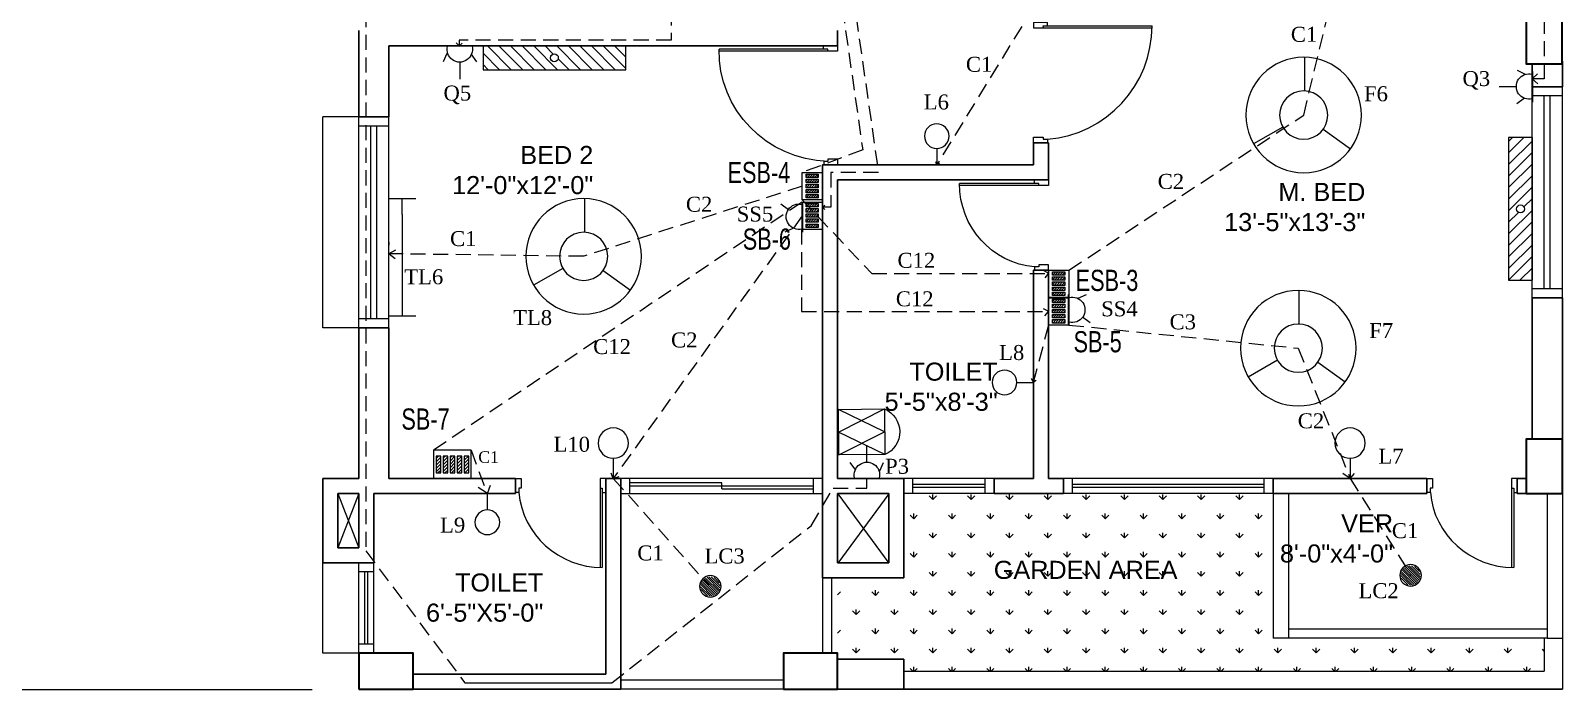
# Model space of a CAD drawing. Header units: inches. Extents: x -2030 to 2685, y 12 to 1110.
# Drawn here: x 2176 to 2685, y 292 to 511 of the extents above; entities that cross this region are included whole.
import ezdxf

# ---------------------------------------------------------------- set-up
doc = ezdxf.new("R2010")
doc.units = ezdxf.units.IN
doc.header["$LTSCALE"] = 20
doc.header["$MEASUREMENT"] = 0
doc.linetypes.add('DASHED', pattern=[0.75, 0.5, -0.25])
doc.linetypes.add('HIDDEN', pattern=[0.375, 0.25, -0.125])
for name, color, linetype, lineweight in [('BOUNDARY', 12, 'Continuous', 30), ('CKT', 10, 'Continuous', 20), ('Conduit', 104, 'HIDDEN', 5), ('E-FITTTINGS', 6, 'Continuous', 20), ('FIX', 32, 'Continuous', 15), ('Has', 175, 'Continuous', 9), ('PLANTS', 84, 'Continuous', 0), ('RAILING', 12, 'Continuous', 0), ('s t column', 1, 'Continuous', 35), ('SUNSADE', 54, 'Continuous', 9), ('TEXT', 7, 'Continuous', 5), ('WALL', 7, 'Continuous', 30), ('WINDOW', 150, 'Continuous', 0)]:
    doc.layers.add(name, color=color, linetype=linetype, lineweight=lineweight)
doc.layers.add('FAN', color=5, linetype='Continuous')
doc.layers.add('HATCH', color=7, linetype='Continuous', lineweight=13, true_color=0x422a0b)
doc.layers.add('TILES2', color=7, linetype='Continuous', lineweight=20, true_color=0xa8a8a8)
doc.styles.add('ARIAL', font='arial.ttf')
doc.styles.get("Standard").update_dxf_attribs({"font": 'times.ttf'})
doc.styles.add('STYLE2', font='swisscl.ttf')
pattern_1 = [(135, (6278.06025, 3447.2137), (-0.55242717, -0.55242717), [])]

# ---------------------------------------------------------------- blocks, each defined once
blk = doc.blocks.new('dhhjj')
at = {"layer": 'FIX'}
for p, q in [((61441.53, -23874.25), (61442.49, -23869.71)), ((61442.49, -23869.71), (61444.31, -23870.1)), ((61444.31, -23870.1), (61443.63, -23873.28)), ((61442.95, -23873.13), (61435.45, -23908.44)), ((61443.63, -23873.28), (61436.13, -23908.59)), ((61442.66, -23874.49), (61441.53, -23874.25)), ((61442.95, -23873.13), (61442.66, -23874.49)), ((61443.63, -23873.28), (61442.95, -23873.13)), ((61479.81, -23877.6), (61479.13, -23880.78)), ((61479.13, -23880.78), (61479.81, -23880.93)), ((61481.62, -23877.99), (61479.81, -23877.6)), ((61480.66, -23882.53), (61481.62, -23877.99)), ((61480.66, -23882.53), (61481.62, -23877.99)), ((61479.81, -23880.93), (61479.52, -23882.29)), ((61479.52, -23882.29), (61480.66, -23882.53))]:
    blk.add_line(p, q, dxfattribs=at)
at = {"layer": 'FIX', "extrusion": (0, 0, -1)}
blk.add_ellipse((61443.32, -23871.35), major_axis=(-6.12, 37.43), ratio=0.996398, start_param=2.024942, end_param=3.514274, dxfattribs=at)
blk = doc.blocks.new('lkjhgf')
at = {"layer": 'FIX'}
for p, q in [((139191.72, -23279.61), (139191.72, -23274.96)), ((139191.72, -23274.96), (139193.57, -23274.96)), ((139193.57, -23274.96), (139193.57, -23278.21)), ((139221.72, -23274.96), (139219.86, -23274.96)), ((139219.86, -23274.96), (139219.86, -23278.21)), ((139221.72, -23279.61), (139221.72, -23274.96)), ((139221.72, -23279.61), (139221.72, -23274.96)), ((139192.88, -23279.61), (139191.72, -23279.61)), ((139192.88, -23278.21), (139192.88, -23304.54)), ((139193.57, -23278.21), (139192.88, -23278.21)), ((139192.88, -23278.21), (139192.88, -23279.61)), ((139193.57, -23278.21), (139193.57, -23304.55)), ((139219.86, -23278.21), (139220.56, -23278.21)), ((139220.56, -23278.21), (139220.56, -23279.61)), ((139220.56, -23279.61), (139221.72, -23279.61))]:
    blk.add_line(p, q, dxfattribs=at)
at = {"layer": 'FIX', "extrusion": (0, 0, -1)}
blk.add_ellipse((139193.57, -23278.21), major_axis=(25.44, 9.57), ratio=0.964016, start_param=0.424801, end_param=1.944264, dxfattribs=at)
blk = doc.blocks.new('nbgvf')
at = {"layer": 'FIX'}
for p, q in [((-14785.87, -6890.97), (-14785.87, -6886.33)), ((-14785.87, -6886.33), (-14784.01, -6886.33)), ((-14785.87, -6890.97), (-14785.87, -6886.33)), ((-14784.01, -6886.33), (-14784.01, -6889.58)), ((-14748.15, -6886.37), (-14748.15, -6889.62)), ((-14746.29, -6886.37), (-14748.15, -6886.37)), ((-14746.29, -6891.01), (-14746.29, -6886.37)), ((-14784.71, -6890.97), (-14785.87, -6890.97)), ((-14784.71, -6889.58), (-14784.71, -6890.97)), ((-14784.01, -6889.58), (-14784.71, -6889.58)), ((-14748.15, -6889.62), (-14748.15, -6925.72)), ((-14748.15, -6889.62), (-14747.45, -6889.62)), ((-14747.45, -6889.62), (-14747.45, -6925.71)), ((-14747.45, -6889.62), (-14747.45, -6891.01)), ((-14747.45, -6891.01), (-14746.29, -6891.01))]:
    blk.add_line(p, q, dxfattribs=at)
blk.add_ellipse((-14747.45, -6887.8), major_axis=(13.8, 35.44), ratio=0.977436, start_param=1.981398, end_param=3.520538, dxfattribs=at)
blk = doc.blocks.new('SB')
at = {"layer": 'CKT', "linetype": 'Continuous', "lineweight": -3}
h = blk.add_hatch(dxfattribs=at)
h.set_pattern_fill('ANSI31', color=8, scale=6.25, angle=450, style=0)
h.set_pattern_definition(pattern_1)
h.paths.add_polyline_path([(-4.02, 7.42), (-5.58, 7.42), (-5.58, 1.84), (-4.02, 1.84)])
h = blk.add_hatch(dxfattribs=at)
h.set_pattern_fill('ANSI31', color=8, scale=6.25, angle=450, style=0)
h.set_pattern_definition(pattern_1)
h.paths.add_polyline_path([(-1.68, 7.42), (-3.24, 7.42), (-3.24, 1.84), (-1.68, 1.84)])
h = blk.add_hatch(dxfattribs=at)
h.set_pattern_fill('ANSI31', color=8, scale=6.25, angle=450, style=0)
h.set_pattern_definition(pattern_1)
h.paths.add_polyline_path([(3.01, 7.42), (1.45, 7.42), (1.45, 1.84), (3.01, 1.84)])
h = blk.add_hatch(dxfattribs=at)
h.set_pattern_fill('ANSI31', color=8, scale=6.25, angle=450, style=0)
h.set_pattern_definition(pattern_1)
h.paths.add_polyline_path([(5.35, 7.42), (3.79, 7.42), (3.79, 1.84), (5.35, 1.84)])
at = {"layer": 'E-FITTTINGS', "linetype": 'Continuous'}
h = blk.add_hatch(dxfattribs=at)
h.set_pattern_fill('ANSI31', color=256, scale=6.25, angle=450, style=0)
h.set_pattern_definition(pattern_1)
h.paths.add_polyline_path([(0.67, 7.42), (-0.9, 7.42), (-0.9, 1.84), (0.67, 1.84)])
for p, q in [((-6.25, 9.38), (6.25, 9.38)), ((-6.25, 0), (-6.25, 9.38)), ((-5.58, 7.42), (-4.02, 7.42)), ((-5.58, 1.84), (-5.58, 7.42)), ((-4.02, 7.42), (-4.02, 1.84)), ((-3.24, 7.42), (-1.68, 7.42)), ((-3.24, 1.84), (-3.24, 7.42)), ((-1.68, 7.42), (-1.68, 1.84)), ((-0.9, 7.42), (0.67, 7.42)), ((-0.9, 1.84), (-0.9, 7.42)), ((0.67, 7.42), (0.67, 1.84)), ((1.45, 7.42), (3.01, 7.42)), ((1.45, 1.84), (1.45, 7.42)), ((3.01, 7.42), (3.01, 1.84)), ((3.79, 7.42), (5.35, 7.42)), ((3.79, 1.84), (3.79, 7.42)), ((5.35, 7.42), (5.35, 1.84)), ((6.25, 9.38), (6.25, 0)), ((6.25, 0), (-6.25, 0)), ((-4.02, 1.84), (-5.58, 1.84)), ((-1.68, 1.84), (-3.24, 1.84)), ((0.67, 1.84), (-0.9, 1.84)), ((3.01, 1.84), (1.45, 1.84)), ((5.35, 1.84), (3.79, 1.84))]:
    blk.add_line(p, q, dxfattribs=at)
blk = doc.blocks.new('etl')
at = {"linetype": 'Continuous'}
h = blk.add_hatch(dxfattribs=at)
h.set_pattern_fill('ANSI31', color=256, scale=22, style=0)
h.set_pattern_definition([(45, (-25082.984, -11591.9777), (-1.94454365, 1.94454365), [])])
h.paths.add_polyline_path([(-4, -24), (4, -24), (4, 24), (-4, 24)])
h.paths.add_polyline_path([(1.33, 0, -1), (-1.33, 0, -1)], flags=16)
blk.add_lwpolyline([(4, 24), (-4, 24), (-4, -24), (4, -24)], close=True, dxfattribs=at)
blk.add_circle((0, 0), 1.33, dxfattribs=at)
blk = doc.blocks.new('WL')
at = {"linetype": 'Continuous'}
for p, q in [((0, 6.7), (0, 0)), ((-1.15, 0), (1.15, 0))]:
    blk.add_line(p, q, dxfattribs=at)
blk.add_circle((0, 11.74), 5.04, dxfattribs=at)
blk = doc.blocks.new('CFL')
blk.add_line((0, 0), (-5.34, 0))
at = {"layer": 'FAN'}
for p, q in [((-5.34, 4.49), (-5.34, -4.49)), ((0, 0), (33.67, 0)), ((33.67, 4.49), (33.67, -4.49))]:
    blk.add_line(p, q, dxfattribs=at)
blk = doc.blocks.new('Fan')
at = {"layer": 'FAN'}
for p, q in [((-0.34, 7.99), (-0.34, 19.18)), ((-6.5, -4.67), (-15.58, -11.19)), ((6.93, -4), (16.62, -9.59))]:
    blk.add_line(p, q, dxfattribs=at)
for radius in [19.18, 8]:
    blk.add_circle((0, 0), radius, dxfattribs=at)
blk = doc.blocks.new('Power_ckt_ac')
at = {"layer": 'E-FITTTINGS'}
blk.add_line((0.04, -5.44), (0.04, -11.13), dxfattribs=at)
for points in [[(-5.05, 0), (5.05, 0)], [(-5.56, -5.3), (-3.69, -2.73)], [(5.49, -5.2), (4.25, -2.5)]]:
    blk.add_lwpolyline(points, dxfattribs=at)
blk.add_arc((0.12, -1.25), 4.21, 165.4416, 14.5584, dxfattribs=at)
blk = doc.blocks.new('Sb_')
at = {"layer": 'E-FITTTINGS', "linetype": 'Continuous', "lineweight": -3, "xscale": -0.7259999999951106, "yscale": 0.7259999999660067, "zscale": 0.7260000000000001, "rotation": 90}
blk.add_blockref('SB', (6.81, 4.54), dxfattribs=at)
blk = doc.blocks.new('Ceil_bulb')
at = {"layer": 'E-FITTTINGS', "linetype": 'Continuous'}
h = blk.add_hatch(dxfattribs=at)
h.set_pattern_fill('ANSI31', color=256, scale=4.269275, style=0)
h.set_pattern_definition([(45, (-6523.17567, 3184.71567), (-0.37735419, 0.37735419), [])])
h.paths.add_polyline_path([(3.54, 0.07, 1), (-2.92, 0.07, 1)])
blk.add_circle((0.3, 0.11), 3.58, dxfattribs=at)
blk = doc.blocks.new('2pin_socket')
at = {"layer": 'E-FITTTINGS'}
for points in [[(-5.8, 8.91), (-3.1, 7.67)], [(0, -1.09), (0, 9)], [(-7.21, -0.42), (-4.64, 1.45)]]:
    blk.add_lwpolyline(points, dxfattribs=at)
blk.add_arc((-1.25, 3.88), 4.21, 75.4416, 284.5584, dxfattribs=at)
blk = doc.blocks.new('geyser')
at = {"layer": 'E-FITTTINGS'}
for p, q in [((0, 15.29), (0, 0)), ((15.15, 15.29), (0, 15.29)), ((0, 0), (7.58, 15.29)), ((0, 15.29), (7.58, 0)), ((7.58, 15.29), (15.15, 0)), ((7.58, 0), (15.15, 15.29)), ((15.15, 0), (15.15, 15.29)), ((0, 0), (15.15, 0))]:
    blk.add_line(p, q, dxfattribs=at)
blk.add_arc((7.57, 12.09), 8.22, 22.8789, 157.0723, dxfattribs=at)

msp = doc.modelspace()

# ---------------------------------------------------------------- hatches: boundary and pattern name
at = {"layer": 'PLANTS', "linetype": 'Continuous', "lineweight": 9, "ltscale": 3}
h = msp.add_hatch(dxfattribs=at)
h.set_pattern_fill('GRASS', color=256, scale=9, style=0)
h.set_pattern_definition([(90, (109237.797, 20058.232), (6.36396103, 6.36396103), [1.6875, -11.0404221]), (135, (109237.797, 20058.232), (6.363961, 6.363961), [1.6875, -7.3125]), (45, (109237.797, 20058.232), (6.363961, -6.363961), [1.6875, -7.3125])])
h.paths.add_polyline_path([(2459.36, 298.41), (2459.36, 302.41), (2444.36, 302.41), (2444.36, 329.36), (2466.36, 329.36), (2466.36, 357.41), (2589.04, 357.41), (2589.04, 309.41), (2679.04, 309.41), (2679.04, 298.41)])

# ---------------------------------------------------------------- linework, layer by layer
at = {"layer": 'BOUNDARY', "lineweight": 20}
for p, q in [((2589.04, 357.41), (2589.04, 309.41)), ((2589.04, 357.41), (2589.04, 309.41)), ((2594.04, 357.41), (2594.04, 309.41)), ((2594.04, 357.41), (2594.04, 309.41)), ((2680.04, 357.41), (2680.04, 309.41)), ((2680.04, 357.41), (2680.04, 309.41)), ((2685.04, 357.41), (2685.04, 309.41)), ((2685.04, 357.41), (2685.04, 309.41)), ((2680.04, 312.41), (2594.04, 312.41)), ((2680.04, 312.41), (2594.04, 312.41)), ((2594.04, 309.41), (2589.04, 309.41)), ((2594.04, 309.41), (2589.04, 309.41)), ((2680.04, 309.41), (2594.04, 309.41)), ((2680.04, 309.41), (2594.04, 309.41)), ((2680.04, 309.41), (2685.04, 309.41)), ((2680.04, 309.41), (2685.04, 309.41)), ((2426.36, 295.41), (2372.38, 295.41)), ((2426.36, 295.41), (2372.38, 295.41)), ((2426.36, 292.41), (2372.38, 292.41)), ((2426.36, 292.41), (2372.38, 292.41))]:
    msp.add_line(p, q, dxfattribs=at)
at = {"layer": 'Conduit'}
for p, q in [((2389.14, 645.35), (2389.14, 507.95)), ((2287.66, 637.23), (2287.66, 338.41)), ((2433.61, 634.62), (2457.9, 463.98)), ((2509.43, 518.92), (2477.29, 466.53)), ((2679.01, 522.59), (2679.01, 495.09)), ((2318.73, 506.09), (2317.67, 507.01)), ((2318.69, 506.06), (2319.69, 506.99)), ((2389.14, 507.95), (2318.72, 507.95)), ((2318.72, 507.95), (2318.72, 506.1)), ((2675.02, 495.13), (2676.78, 496.71)), ((2678.99, 495.13), (2675.02, 495.13)), ((2675.04, 495.13), (2676.93, 493.44)), ((2457.9, 463.98), (2442.15, 463.98)), ((2442.15, 463.98), (2442.15, 452.45)), ((2477.3, 466.53), (2476.97, 467.52)), ((2477.29, 466.53), (2478.24, 467.05)), ((2478.23, 466.53), (2478.23, 466.53)), ((2295.38, 439.91), (2295.38, 454.58)), ((2432.56, 454.18), (2310.13, 371.78)), ((2439.38, 452.44), (2440.1, 453.18)), ((2675.04, 457.41), (2675.04, 457.41)), ((2432.61, 449.59), (2369.88, 362.41)), ((2442.15, 452.45), (2439.34, 452.45)), ((2439.38, 452.44), (2440.1, 451.75)), ((2675.04, 435.64), (2675.04, 451.61)), ((2432.39, 445.05), (2432.39, 417.88)), ((2295.38, 440.85), (2295.38, 439.91)), ((2509.38, 424.06), (2509.38, 424.06)), ((2509.38, 424.02), (2509.38, 382)), ((2432.39, 417.88), (2514.3, 417.88)), ((2514.33, 417.92), (2512.77, 418.77)), ((2514.33, 417.89), (2513.04, 416.46)), ((2514.38, 413.35), (2509.34, 394.29)), ((2521.18, 413.35), (2597.35, 405.67)), ((2597.35, 405.67), (2614.54, 362.41)), ((2509.38, 394.46), (2508.72, 395.57)), ((2509.38, 394.46), (2510.35, 395.06)), ((2322.63, 371.78), (2328.05, 357.41)), ((2369.88, 362.41), (2369.19, 364.12)), ((2369.88, 362.41), (2371.85, 363.06)), ((2369.88, 362.41), (2401.61, 326.96)), ((2454.12, 359.21), (2454.12, 362.41)), ((2614.54, 362.41), (2612.14, 364.09)), ((2614.54, 362.41), (2616.01, 364.09)), ((2614.54, 362.41), (2634.79, 330.31)), ((2328.05, 357.41), (2324.99, 359.37)), ((2328.05, 357.41), (2329.08, 360.19)), ((2435.56, 346.71), (2442.87, 359.21)), ((2442.87, 359.21), (2454.12, 359.21)), ((2369.42, 294.59), (2435.56, 346.71)), ((2318.77, 344.97), (2318.77, 344.97)), ((2287.66, 338.41), (2320.56, 294.59))]:
    msp.add_line(p, q, dxfattribs=at)
at = {"layer": 'Conduit', "color": 1}
for p, q in [((2431.11, 622.5), (2452.7, 471.53)), ((2599.14, 483.07), (2608.25, 520.86)), ((2521.19, 431.53), (2599.14, 483.07)), ((2452.7, 471.53), (2432.55, 463.97)), ((2432.55, 459.43), (2360.04, 436.17)), ((2432.58, 454.95), (2455.68, 430.48)), ((2295.41, 437.08), (2297.68, 438.28)), ((2360.04, 436.17), (2295.41, 437.01)), ((2295.41, 436.94), (2297.41, 435.41)), ((2455.68, 430.48), (2514.43, 430.48)), ((2514.32, 430.52), (2512.76, 431.43)), ((2514.38, 430.52), (2513.19, 429.06))]:
    msp.add_line(p, q, dxfattribs=at)
at = {"layer": 'E-FITTTINGS'}
for p, q in [((2369.88, 362.41), (2368.73, 362.52)), ((2320.56, 294.59), (2369.42, 294.59))]:
    msp.add_line(p, q, dxfattribs=at)
at = {"layer": 'HATCH', "lineweight": 9, "ltscale": 3}
msp.add_line((2514.38, 431.53), (2514.38, 362.41), dxfattribs=at)
msp.add_line((2514.38, 431.53), (2514.38, 362.41), dxfattribs=at)
at = {"layer": 'RAILING', "linetype": 'ByBlock', "lineweight": 20}
for p, q in [((2439.36, 329.36), (2439.36, 304.41)), ((2442.36, 329.36), (2442.36, 304.41))]:
    msp.add_line(p, q, dxfattribs=at)
at = {"layer": 's t column'}
for points in [[(2685.01, 500.1), (2685.01, 521.1), (2673.01, 521.1), (2673.01, 500.1)], [(2685.01, 500.1), (2685.01, 521.1), (2673.01, 521.1), (2673.01, 500.1)], [(2685.04, 357.41), (2685.04, 375.41), (2673.04, 375.41), (2673.04, 357.41)], [(2685.04, 357.41), (2685.04, 375.41), (2673.04, 375.41), (2673.04, 357.41)], [(2285.38, 292.41), (2303.38, 292.41), (2303.38, 304.41), (2285.38, 304.41)], [(2285.38, 292.41), (2303.38, 292.41), (2303.38, 304.41), (2285.38, 304.41)], [(2426.36, 292.41), (2444.36, 292.41), (2444.36, 304.41), (2426.36, 304.41)], [(2426.36, 292.41), (2444.36, 292.41), (2444.36, 304.41), (2426.36, 304.41)]]:
    msp.add_lwpolyline(points, close=True, dxfattribs=at)
at = {"layer": 'SUNSADE', "ltscale": 3}
for p, q in [((2273.38, 412.41), (2273.38, 482.52)), ((2285.38, 482.52), (2273.38, 482.52)), ((2273.38, 412.41), (2273.38, 482.52)), ((2285.38, 482.52), (2273.38, 482.52)), ((2285.38, 412.41), (2273.38, 412.41)), ((2285.38, 412.41), (2273.38, 412.41)), ((2273.38, 304.42), (2273.38, 334.42)), ((2285.38, 334.41), (2273.38, 334.42)), ((2273.38, 304.42), (2273.38, 334.42)), ((2285.38, 304.41), (2273.38, 304.42)), ((2285.38, 304.41), (2273.38, 304.42))]:
    msp.add_line(p, q, dxfattribs=at)
at = {"layer": 'TEXT'}
for p, q in [((2084.82, 292.38), (2269.92, 292.38)), ((2685.04, 292.41), (2285.38, 292.41))]:
    msp.add_line(p, q, dxfattribs=at)
at = {"layer": 'TILES2', "color": 0, "lineweight": 18, "ltscale": 0.5}
for p, q in [((2278.38, 357.41), (2285.38, 339.42)), ((2285.38, 357.41), (2278.38, 339.42)), ((2444.4, 357.35), (2461.4, 334.3)), ((2461.4, 357.35), (2444.4, 334.3)), ((2444.4, 357.35), (2461.4, 334.3)), ((2461.4, 357.35), (2444.4, 334.3))]:
    msp.add_line(p, q, dxfattribs=at)
at = {"layer": 'WALL'}
for p, q in [((2285.38, 482.52), (2285.38, 511.1)), ((2285.38, 482.52), (2285.38, 511.1)), ((2444.36, 511.1), (2444.36, 506.1)), ((2444.36, 511.1), (2444.36, 506.1)), ((2295.38, 482.52), (2295.39, 506.1)), ((2295.38, 482.52), (2295.39, 506.1)), ((2444.36, 506.1), (2295.39, 506.1)), ((2444.36, 506.1), (2295.39, 506.1)), ((2675.04, 492.41), (2675.04, 499.94)), ((2675.04, 492.41), (2675.04, 499.94)), ((2685.04, 492.42), (2685.04, 500.94)), ((2685.04, 492.42), (2685.04, 500.94)), ((2685.04, 492.42), (2675.04, 492.42)), ((2685.04, 492.42), (2675.04, 492.42)), ((2285.38, 482.52), (2295.38, 482.52)), ((2285.38, 482.52), (2295.38, 482.52)), ((2514.39, 473.86), (2509.38, 473.86)), ((2509.38, 466.53), (2509.38, 473.86)), ((2514.39, 473.86), (2509.38, 473.86)), ((2509.38, 466.53), (2509.38, 473.86)), ((2514.38, 461.53), (2514.39, 473.85)), ((2514.38, 461.53), (2514.39, 473.85)), ((2509.38, 466.53), (2439.36, 466.53)), ((2439.36, 357.41), (2439.36, 466.53)), ((2509.38, 466.53), (2439.36, 466.53)), ((2439.36, 357.41), (2439.36, 466.53)), ((2444.37, 362.41), (2444.38, 461.53)), ((2444.37, 362.41), (2444.38, 461.53)), ((2514.37, 461.53), (2444.38, 461.53)), ((2514.37, 461.53), (2444.38, 461.53)), ((2514.38, 431.53), (2509.38, 431.53)), ((2509.38, 431.53), (2509.38, 362.41)), ((2514.38, 431.53), (2509.38, 431.53)), ((2509.38, 431.53), (2509.38, 362.41)), ((2514.38, 362.41), (2514.38, 431.53)), ((2514.38, 362.41), (2514.38, 431.53)), ((2675.04, 375.41), (2675.04, 422.41)), ((2685.04, 422.41), (2675.04, 422.41)), ((2675.04, 375.41), (2675.04, 422.41)), ((2685.04, 422.41), (2675.04, 422.41)), ((2685.04, 375.41), (2685.04, 422.41)), ((2685.04, 375.41), (2685.04, 422.41)), ((2295.38, 412.41), (2285.38, 412.41)), ((2285.38, 412.41), (2285.38, 362.41)), ((2295.38, 412.41), (2285.38, 412.41)), ((2285.38, 412.41), (2285.38, 362.41)), ((2295.38, 362.41), (2295.38, 412.41)), ((2295.38, 362.41), (2295.38, 412.41)), ((2285.38, 362.41), (2273.38, 362.41)), ((2285.38, 362.41), (2273.38, 362.41)), ((2273.38, 362.41), (2273.38, 334.41)), ((2337.38, 362.41), (2295.38, 362.41)), ((2337.38, 362.41), (2295.38, 362.41)), ((2337.38, 357.41), (2337.38, 362.41)), ((2337.38, 357.41), (2337.38, 362.41)), ((2367.38, 297.41), (2367.38, 362.41)), ((2372.38, 362.41), (2367.38, 362.41)), ((2367.38, 297.41), (2367.38, 362.41)), ((2372.38, 362.41), (2367.38, 362.41)), ((2372.38, 292.41), (2372.38, 362.41)), ((2372.38, 292.41), (2372.38, 362.41)), ((2466.38, 362.41), (2444.37, 362.41)), ((2466.38, 362.41), (2444.37, 362.41)), ((2466.36, 329.36), (2466.36, 362.41)), ((2466.36, 329.36), (2466.36, 362.41)), ((2466.38, 362.41), (2466.38, 362.41)), ((2466.38, 362.41), (2466.38, 362.41)), ((2509.38, 362.41), (2496.38, 362.41)), ((2496.38, 357.41), (2496.38, 362.41)), ((2509.38, 362.41), (2496.38, 362.41)), ((2496.38, 357.41), (2496.38, 362.41)), ((2519.38, 362.41), (2514.38, 362.41)), ((2519.38, 362.41), (2514.38, 362.41)), ((2519.38, 357.41), (2519.38, 362.41)), ((2519.38, 357.41), (2519.38, 362.41)), ((2640.04, 362.41), (2589.04, 362.41)), ((2589.04, 357.41), (2589.04, 362.41)), ((2640.04, 362.41), (2589.04, 362.41)), ((2589.04, 357.41), (2589.04, 362.41)), ((2640.04, 357.41), (2640.04, 362.41)), ((2640.04, 357.41), (2640.04, 362.41)), ((2673.04, 362.41), (2670.04, 362.41)), ((2670.04, 357.41), (2670.04, 362.41)), ((2673.04, 362.41), (2670.04, 362.41)), ((2670.04, 357.41), (2670.04, 362.41)), ((2285.38, 357.41), (2278.38, 357.41)), ((2285.38, 357.41), (2278.38, 357.41)), ((2278.38, 357.41), (2278.38, 339.42)), ((2285.38, 357.41), (2285.38, 341.98)), ((2285.38, 357.41), (2285.38, 341.98)), ((2285.38, 357.41), (2285.38, 339.42)), ((2337.38, 357.41), (2290.38, 357.41)), ((2337.38, 357.41), (2290.38, 357.41)), ((2290.38, 357.41), (2290.38, 334.41)), ((2290.38, 357.41), (2290.38, 334.41)), ((2367.38, 357.41), (2367.38, 357.41)), ((2367.38, 357.41), (2367.38, 357.41)), ((2439.36, 329.36), (2439.36, 357.41)), ((2439.36, 329.36), (2439.36, 357.41)), ((2461.38, 357.41), (2444.36, 357.41)), ((2444.36, 334.36), (2444.36, 357.41)), ((2461.38, 357.41), (2444.36, 357.41)), ((2444.36, 334.36), (2444.36, 357.41)), ((2461.36, 334.36), (2461.36, 357.41)), ((2461.36, 334.36), (2461.36, 357.41)), ((2519.38, 357.41), (2496.38, 357.41)), ((2519.38, 357.41), (2496.38, 357.41)), ((2640.04, 357.41), (2589.04, 357.41)), ((2640.04, 357.41), (2589.04, 357.41)), ((2675.04, 357.41), (2670.04, 357.41)), ((2675.04, 357.41), (2670.04, 357.41)), ((2285.38, 339.42), (2278.38, 339.42)), ((2290.38, 334.41), (2273.38, 334.42)), ((2290.38, 334.41), (2285.38, 334.41)), ((2461.38, 334.36), (2444.36, 334.36)), ((2461.38, 334.36), (2444.36, 334.36)), ((2466.36, 329.36), (2439.36, 329.36)), ((2466.36, 329.36), (2439.36, 329.36)), ((2466.36, 302.41), (2444.36, 302.41)), ((2466.36, 302.41), (2444.36, 302.41)), ((2466.36, 292.41), (2466.36, 302.41)), ((2466.36, 292.41), (2466.36, 302.41)), ((2367.38, 297.41), (2303.38, 297.41)), ((2367.38, 297.41), (2303.38, 297.41)), ((2372.38, 292.41), (2300.38, 292.41)), ((2466.36, 292.41), (2444.36, 292.41)), ((2466.36, 292.41), (2444.36, 292.41))]:
    msp.add_line(p, q, dxfattribs=at)
at = {"layer": 'WALL', "lineweight": 20}
for p, q in [((2679.04, 309.41), (2679.04, 298.41)), ((2679.04, 309.41), (2679.04, 298.41)), ((2685.04, 309.41), (2685.04, 292.41)), ((2685.04, 309.41), (2685.04, 292.41)), ((2325.38, 297.41), (2325.38, 297.41)), ((2325.38, 297.41), (2325.38, 297.41)), ((2466.36, 298.41), (2679.04, 298.41)), ((2466.36, 298.41), (2679.04, 298.41)), ((2466.36, 292.41), (2685.04, 292.41)), ((2466.36, 292.41), (2685.04, 292.41))]:
    msp.add_line(p, q, dxfattribs=at)
at = {"layer": 'WINDOW', "lineweight": 13}
for p, q in [((2675.04, 422.41), (2675.04, 492.41)), ((2675.04, 422.41), (2675.04, 492.41)), ((2685.04, 489.42), (2675.04, 489.42)), ((2685.04, 489.42), (2675.04, 489.42)), ((2679.04, 425.41), (2679.04, 489.42)), ((2679.04, 425.41), (2679.04, 489.42)), ((2681.04, 425.41), (2681.04, 489.42)), ((2681.04, 425.41), (2681.04, 489.42)), ((2685.04, 422.41), (2685.04, 492.41)), ((2685.04, 422.41), (2685.04, 492.41)), ((2285.38, 412.41), (2285.38, 482.52)), ((2285.38, 412.41), (2285.38, 482.52)), ((2285.38, 479.52), (2295.39, 479.52)), ((2285.38, 479.52), (2295.39, 479.52)), ((2289.38, 415.41), (2289.38, 479.52)), ((2289.38, 415.41), (2289.38, 479.52)), ((2291.38, 415.41), (2291.38, 479.52)), ((2291.38, 415.41), (2291.38, 479.52)), ((2295.38, 412.41), (2295.38, 482.52)), ((2295.38, 412.41), (2295.38, 482.52)), ((2685.04, 425.41), (2675.04, 425.41)), ((2685.04, 425.41), (2675.04, 425.41)), ((2295.38, 415.41), (2285.38, 415.41)), ((2295.38, 415.41), (2285.38, 415.41)), ((2589.04, 362.41), (2519.38, 362.41)), ((2589.04, 362.41), (2519.38, 362.41)), ((2522.38, 357.41), (2522.38, 362.41)), ((2522.38, 357.41), (2522.38, 362.41)), ((2586.04, 357.41), (2586.04, 362.41)), ((2586.04, 357.41), (2586.04, 362.41)), ((2589.04, 357.41), (2519.38, 357.41)), ((2589.04, 357.41), (2519.38, 357.41)), ((2586.04, 360.41), (2522.38, 360.41)), ((2586.04, 360.41), (2522.38, 360.41)), ((2586.04, 359.41), (2522.38, 359.41)), ((2586.04, 359.41), (2522.38, 359.41)), ((2285.38, 304.41), (2285.38, 334.41)), ((2285.38, 304.41), (2285.38, 334.41)), ((2290.38, 331.41), (2285.38, 331.41)), ((2290.38, 331.41), (2285.38, 331.41)), ((2287.38, 307.41), (2287.38, 331.41)), ((2287.38, 307.41), (2287.38, 331.41)), ((2288.38, 307.41), (2288.38, 331.41)), ((2288.38, 307.41), (2288.38, 331.41)), ((2290.38, 304.41), (2290.38, 334.41)), ((2290.38, 304.41), (2290.38, 334.41)), ((2290.38, 307.41), (2285.38, 307.41)), ((2290.38, 307.41), (2285.38, 307.41))]:
    msp.add_line(p, q, dxfattribs=at)
at = {"layer": 'WINDOW', "lineweight": 20}
for p, q in [((2439.37, 362.41), (2372.38, 362.41)), ((2439.37, 362.41), (2372.38, 362.41)), ((2375.38, 357.41), (2375.38, 362.41)), ((2375.38, 357.41), (2375.38, 362.41)), ((2436.37, 357.41), (2436.37, 362.41)), ((2436.37, 357.41), (2436.37, 362.41)), ((2496.38, 362.41), (2466.38, 362.41)), ((2496.38, 362.41), (2466.38, 362.41)), ((2469.38, 357.41), (2469.38, 362.41)), ((2469.38, 357.41), (2469.38, 362.41)), ((2493.38, 357.41), (2493.38, 362.41)), ((2493.38, 357.41), (2493.38, 362.41)), ((2372.38, 357.41), (2439.37, 357.41)), ((2372.38, 357.41), (2439.37, 357.41)), ((2405.87, 360.93), (2375.38, 360.91)), ((2405.87, 360.93), (2375.38, 360.91)), ((2375.38, 359.91), (2436.37, 359.91)), ((2375.38, 359.91), (2436.37, 359.91)), ((2405.87, 358.92), (2405.87, 360.93)), ((2405.87, 358.92), (2405.87, 360.93)), ((2405.87, 358.92), (2436.37, 358.91)), ((2405.87, 358.92), (2436.37, 358.91)), ((2496.38, 357.41), (2466.38, 357.41)), ((2496.38, 357.41), (2466.38, 357.41)), ((2493.38, 360.41), (2469.38, 360.41)), ((2493.38, 360.41), (2469.38, 360.41)), ((2493.38, 359.41), (2469.38, 359.41)), ((2493.38, 359.41), (2469.38, 359.41))]:
    msp.add_line(p, q, dxfattribs=at)

# ---------------------------------------------------------------- block references
at = {"xscale": -1, "rotation": 180}
msp.add_blockref('Power_ckt_ac', (2453.98, 362.38), dxfattribs=at)
at = {"layer": 'Conduit', "xscale": -1}
for name, p in [('Fan', (2599.14, 483.07)), ('Sb_', (2439.36, 454.89)), ('Fan', (2360.04, 436.17)), ('Sb_', (2439.37, 445.1)), ('2pin_socket', (2521.05, 414.51)), ('Fan', (2597.35, 405.67)), ('SB', (2316.38, 362.41))]:
    msp.add_blockref(name, p, dxfattribs=at)
for name, p, rotation in [('Power_ckt_ac', (2675.22, 492.44), 270), ('CFL', (2299.8, 450.04), 90), ('2pin_socket', (2432.72, 453.19), 180)]:
    msp.add_blockref(name, p, dxfattribs=dict(at, rotation=rotation))
at = {"layer": 'E-FITTTINGS', "xscale": -1}
for name, p in [('Power_ckt_ac', (2319.01, 506.1)), ('WL', (2369.88, 362.41)), ('WL', (2614.54, 362.41))]:
    msp.add_blockref(name, p, dxfattribs=at)
at = {"layer": 'E-FITTTINGS', "linetype": 'Continuous'}
for name, p, xscale, yscale, zscale, rotation in [('etl', (2350.31, 502.08), 0.9873599999991711, 0.9873599999991711, 0.9873600000000001, 90), ('WL', (2509.34, 394.29), -0.8131200000061654, 0.8131200000061654, 0.8131200000000001, 90), ('WL', (2328.05, 357.41), -0.8131200000061654, 0.8131200000061654, 0.8131200000000001, 180)]:
    msp.add_blockref(name, p, dxfattribs=dict(at, xscale=xscale, yscale=yscale, zscale=zscale, rotation=rotation))
for name, p, xscale, yscale, zscale in [('WL', (2477.29, 466.53), -0.8131200000061654, 0.8131200000061654, 0.8131200000000001), ('etl', (2671.13, 451.91), 0.9873599999991711, 0.9873599999991711, 0.9873600000000001)]:
    msp.add_blockref(name, p, dxfattribs=dict(at, xscale=xscale, yscale=yscale, zscale=zscale))
at = {"layer": 'E-FITTTINGS', "linetype": 'Continuous', "lineweight": -3, "xscale": 0.7259999999951106, "yscale": 0.7259999999660067, "zscale": 0.7260000000000001, "rotation": 270}
for p in [(2514.38, 426.99), (2514.38, 417.89)]:
    msp.add_blockref('SB', p, dxfattribs=at)
at = {"layer": 'E-FITTTINGS', "xscale": -1, "rotation": 270.523020160601}
msp.add_blockref('geyser', (2444.76, 370.21), dxfattribs=at)
at = {"layer": 'Has', "lineweight": 20, "xscale": -1, "rotation": 77.99999999855848}
msp.add_blockref('dhhjj', (-8064.06, 65576.47), dxfattribs=at)
msp.add_blockref('dhhjj', (-8064.06, 65576.47), dxfattribs=at)
at = {"layer": 'TEXT', "xscale": -1}
for p in [(2634.93, 330.12), (2402.41, 326.47)]:
    msp.add_blockref('Ceil_bulb', p, dxfattribs=at)
at = {"layer": 'WALL', "lineweight": 20, "xscale": -1, "rotation": 270}
msp.add_blockref('nbgvf', (9330.73, 15252.4), dxfattribs=at)
at = {"layer": 'WALL', "lineweight": 20, "rotation": 270}
msp.add_blockref('lkjhgf', (25789.35, 139653.24), dxfattribs=at)
msp.add_blockref('lkjhgf', (25789.35, 139653.24), dxfattribs=at)
at = {"layer": 'WALL', "lineweight": 20, "xscale": -1}
for p in [(141559.1, 23637.37), (141559.1, 23637.37), (141861.75, 23637.37), (141861.75, 23637.37)]:
    msp.add_blockref('lkjhgf', p, dxfattribs=at)

# ---------------------------------------------------------------- texts
at = {"layer": 'TEXT', "linetype": 'DASHED', "style": 'STYLE2'}
for s, p in [('ESB-4', (2407.82, 460.5)), ('SB-6', (2412.87, 438.38)), ('ESB-3', (2523.42, 424.67)), ('SB-5', (2522.72, 404.3)), ('SB-7', (2299.52, 378.63))]:
    msp.add_text(s, height=7.022, dxfattribs=at).set_placement(p)
at = {"layer": 'TEXT'}
msp.add_text('C1', height=3.882, dxfattribs=at).set_placement((2325.04, 367.57))
at = {"layer": 'TEXT', "char_height": 4.973, "attachment_point": 3}
for s, insert, width in [('C1', (2603.64, 512.37), 2.9845), ('C1', (2495.74, 502.41), 4.5761), ('Q3', (2661.06, 497.68), 6.9617), ('Q5', (2322.68, 492.86), 6.9617), ('L6', (2481.33, 489.9), 4.3575), ('F6', (2627.11, 492.64), 4.3575), ('C2', (2559.43, 463.53), 24.7116), ('C2', (2402.76, 455.95), 6.4643), ('SS5', (2422.98, 452.68), 8.1297), ('C1', (2324.44, 444.54), 4.0501), ('C12', (2476.77, 437.32), 4.1069), ('TL6', (2313.41, 431.87), 4.3575), ('C12', (2476.23, 424.55), 4.1069), ('TL8', (2349.55, 418.3), 4.3575), ('SS4', (2544.01, 421.22), 8.1297), ('C3', (2563.37, 416.9), 4.1069), ('F7', (2628.85, 413.98), 4.3575), ('C12', (2375.72, 408.69), 4.1069), ('C2', (2397.82, 410.88), 11.5129), ('L8', (2506.35, 406.71), 4.3575), ('C2', (2605.94, 384.04), 10.5357), ('L10', (2362.14, 376.24), 4.3575), ('L7', (2632.3, 372.26), 4.3575), ('P3', (2468.08, 368.95), 6.9617), ('L9', (2320.71, 349.42), 4.3575), ('C1', (2637.18, 347.56), 4.7094), ('C1', (2386.62, 340.16), 13.4111), ('LC3', (2413.53, 339.15), 4.3575), ('LC2', (2630.7, 327.63), 4.3575)]:
    msp.add_mtext(s, dxfattribs=dict(at, insert=insert, width=width))
at = {"layer": 'TEXT', "lineweight": 20, "char_height": 6, "attachment_point": 3, "style": 'ARIAL'}
for s, insert, width in [('    BED 2\\P12\'-0"x12\'-0"  ', (2363.23, 472.82), 48.8834), ('    BED 2\\P12\'-0"x12\'-0"  ', (2363.23, 472.82), 48.8834), ('   M. BED\\P13\'-5"x13\'-3"', (2619.61, 460.55), 45.2608), ('TOILET\\P5\'-5"x8\'-3"', (2497.53, 400.88), 37.3216), ('   VER\\P8\'-0"x4\'-0" ', (2628.82, 350.5), 38.611), ('   TOILET\\P6\'-5"X5\'-0"\\P ', (2346.65, 330.86), 74.6592), ('   TOILET\\P6\'-5"X5\'-0"\\P ', (2346.65, 330.86), 74.6592), ('GARDEN AREA     ', (2557.23, 335.06), 65.5424), ('GARDEN AREA     ', (2557.23, 335.06), 65.5424)]:
    msp.add_mtext(s, dxfattribs=dict(at, insert=insert, width=width))

doc.saveas('drawing.dxf')
